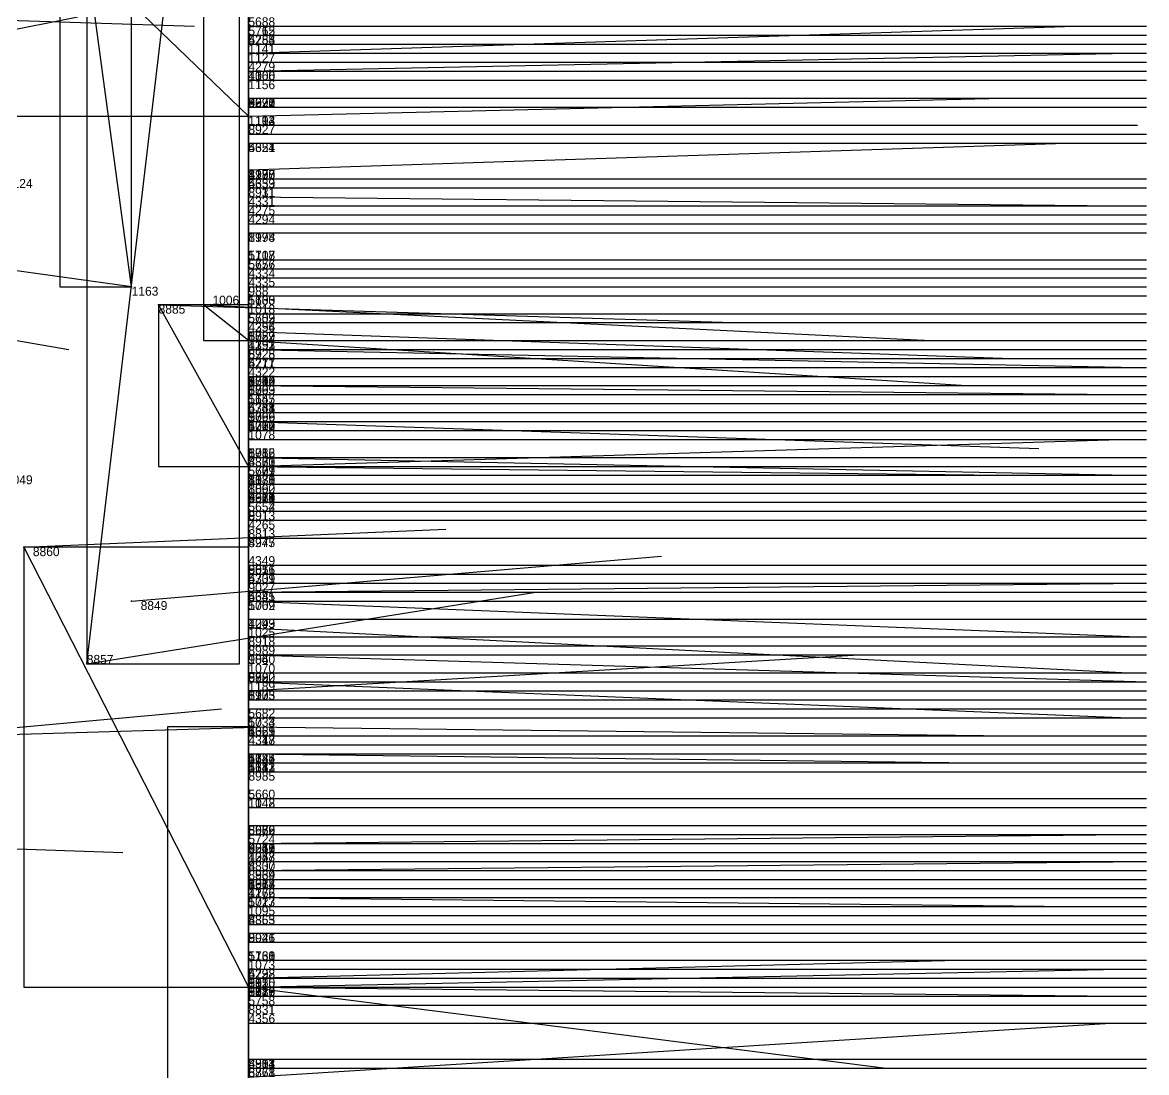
# Model space of a CAD drawing. Extents: x -0.07 to 1.1, y -0.07 to 1.1.
# Drawn here: x 0.9748 to 1.1, y 0.3585 to 0.4754 of the extents above; entities that cross this region are included whole.
import ezdxf

# ---------------------------------------------------------------- set-up
doc = ezdxf.new("R2010")
doc.units = 0
for name, color, linetype in [('Clients', 3, 'CONTINUOUS'), ('Facilities', 3, 'CONTINUOUS'), ('Facilities_lines', 3, 'CONTINUOUS'), ('Min_max_boxes', 1, 'CONTINUOUS'), ('Normals', 1, 'CONTINUOUS'), ('Source_points', 5, 'CONTINUOUS'), ('Text', 3, 'CONTINUOUS')]:
    doc.layers.add(name, color=color, linetype=linetype)

msp = doc.modelspace()

# ---------------------------------------------------------------- linework, layer by layer
at = {"layer": 'Clients', "color": 5}
for p in [(1, 0.475, 0.654), (1, 0.475, 0.586), (1, 0.475, 0.687), (1, 0.474, 0.66), (1, 0.473, 0.405), (1, 0.473, 0.602), (1, 0.472, 0.155), (1, 0.471, 0.443), (1, 0.47, 0.176), (1, 0.47, 0.487), (1, 0.469, 0.196), (1, 0.467, 0.276), (1, 0.467, 0.592), (1, 0.466, 0.49), (1, 0.466, 0.865), (1, 0.466, 0.829), (1, 0.465, 0.001), (1, 0.463, 0.901), (1, 0.462, 0.373), (1, 0.462, 0.609), (1, 0.458, 0.334), (1, 0.458, 0.332), (1, 0.458, 0.392), (1, 0.458, 0.792), (1, 0.457, 0.728), (1, 0.456, 0.947), (1, 0.455, 0.33), (1, 0.454, 0.391), (1, 0.453, 0.354), (1, 0.452, 0.229), (1, 0.452, 0.842), (1, 0.449, 0.175), (1, 0.449, 0.576), (1, 0.449, 0.718), (1, 0.448, 0.531), (1, 0.447, 0.457), (1, 0.446, 0.126), (1, 0.446, 0.483), (1, 0.445, 0.178), (1, 0.445, 0.667), (1, 0.445, 0.735), (0.99, 0.444, 1), (0.995, 0.444), (1, 0.443, 0.212), (1, 0.443, 0.601), (1, 0.442, 0.38), (1, 0.442, 0.411), (1, 0.442, 0.584), (1, 0.442, 0.703), (1, 0.44, 0.162), (1, 0.44, 0.26), (1, 0.44, 0.56), (1, 0.439, 0.271), (1, 0.438, 0.383), (1, 0.438, 0.711), (1, 0.437, 0.48), (1, 0.437, 0.544), (1, 0.436, 0.216), (1, 0.436, 0.84), (1, 0.435, 0.328), (1, 0.435, 0.539), (1, 0.435, 0.698), (1, 0.433, 0.249), (1, 0.433, 0.461), (1, 0.433, 0.539), (1, 0.432, 0.522), (1, 0.431, 0.201), (1, 0.431, 0.455), (1, 0.431, 0.565), (1, 0.431, 0.729), (1, 0.431, 0.647), (1, 0.43, 0.13), (1, 0.43, 0.516), (1, 0.429, 0.176), (1, 0.427, 0.343), (1, 0.427, 0.663), (1, 0.426, 0.698), (1, 0.426, 0.673), (1, 0.426, 0.704), (1, 0.425, 0.137), (1, 0.425, 0.318), (1, 0.425, 0.717), (1, 0.425, 0.76), (1, 0.424, 0.096), (1, 0.423, 0.482), (1, 0.423, 0.697), (1, 0.423, 0.677), (1, 0.423, 0.785), (1, 0.423, 0.793), (1, 0.422, 0.738), (1, 0.422, 0.776), (1, 0.421, 0.58), (1, 0.42, 0.218), (1, 0.42, 0.273), (1, 0.42, 0.895), (1, 0.418, 0.473), (1, 0.418, 0.818), (1, 0.415, 0.272), (1, 0.415, 0.699), (1, 0.414, 0.868), (1, 0.414, 0.816), (1, 0.413, 0.283), (1, 0.413, 0.604), (1, 0.411, 0.713), (1, 0.411, 0.609), (1, 0.409, 0.116), (1, 0.409, 0.256), (1, 0.406, 0.833), (1, 0.405, 0.198), (1, 0.403, 0.212), (1, 0.403, 0.528), (1, 0.403, 0.761), (1, 0.402, 0.159), (1, 0.401, 0.136), (1, 0.4, 0.617), (1, 0.399, 0.67), (1, 0.398, 0.112), (1, 0.398, 0.69), (1, 0.397, 0.015), (1, 0.396, 0.37), (1, 0.396, 0.402), (1, 0.396, 0.66), (1, 0.395, 0.332), (1, 0.394, 0.005), (1, 0.394, 0.606), (1, 0.393, 0.437), (1, 0.393, 0.471), (1, 0.393, 0.636), (1, 0.393, 0.534), (1, 0.389, 0.223), (1, 0.389, 0.527), (1, 0.388, 0.135), (1, 0.386, 0.52), (1, 0.386, 0.827), (1, 0.386, 0.888), (1, 0.385, 0.668), (1, 0.384, 0.415), (1, 0.383, 0.197), (1, 0.383, 0.305), (1, 0.383, 0.79), (1, 0.383, 0.82), (1, 0.382, 0.364), (1, 0.382, 0.395), (1, 0.381, 0.879), (1, 0.381, 0.825), (1, 0.38, 0.727), (1, 0.379, 0.185), (1, 0.379, 0.253), (1, 0.379, 0.407), (1, 0.379, 0.468), (1, 0.379, 0.765), (1, 0.378, 0.134), (1, 0.377, 0.637), (1, 0.376, 0.38), (1, 0.375, 0.898), (1, 0.374, 0.809), (1, 0.373, 0.86), (1, 0.371, 0.224), (1, 0.371, 0.142), (1, 0.371, 0.516), (1, 0.371, 0.751), (1, 0.37, 0.6), (1, 0.37, 0.535), (1, 0.369, 0.146), (1, 0.369, 0.475), (1, 0.368, 0.152), (1, 0.368, 0.581), (1, 0.368, 0.996), (1, 0.368, 0.885), (1, 0.367, 0.185), (1, 0.367, 0.557), (1, 0.366, 0.802), (1, 0.364, 0.297), (1, 0.36, 0.317), (1, 0.36, 0.286), (1, 0.36, 0.837), (1, 0.359, 0.822)]:
    msp.add_point(p, dxfattribs=at)
at = {"layer": 'Facilities', "color": 3}
for p in [(1, 0.472, 0.041), (1, 0.47, 0.067), (1, 0.464, 0.016), (1, 0.464, 0.069), (1, 0.459, 0.035), (1, 0.456, 0.946), (0.987, 0.446), (1, 0.441, 0.98), (1, 0.44, 0.005), (1, 0.439, 0.926), (1, 0.435, 0.045), (1, 0.434, 0.081), (1, 0.434, 0.966), (1, 0.433, 0.582), (1, 0.431, 0.026), (1, 0.427, 0.061), (1, 0.427, 0.955), (1, 0.426, 0.944), (1, 0.426, 0.987), (1, 0.424, 0.087), (0.975, 0.417, 1), (1, 0.418, 0.908), (1, 0.412, 0.4), (1, 0.412, 0.913), (0.987, 0.411, 1), (1, 0.411, 0.075), (1, 0.408, 0.064), (1, 0.407, 0.861), (1, 0.405, 0.071), (0.982, 0.404, 1), (1, 0.402, 0.06), (1, 0.401, 0.999), (1, 0.392, 0.107), (1, 0.392, 0.947), (1, 0.384, 0.949), (1, 0.381, 0.927), (1, 0.378, 0.036), (1, 0.376, 0.093), (1, 0.369, 0.01), (1, 0.368, 0.059), (1, 0.368, 0.949)]:
    msp.add_point(p, dxfattribs=at)
at = {"layer": 'Facilities_lines', "color": 3}
for p, q in [((0.982, 0.404, 1), (0.999, 0.548, 1)), ((1, 0.412, 0.4), (1, 0.541, 0.426)), ((1, 0.433, 0.582), (1, 0.531, 0.572)), ((1, 0.456, 0.946), (1, 0.531, 0.946)), ((1, 0.529, 0.842), (1, 0.466, 0.829)), ((1, 0.412, 0.4), (1, 0.526, 0.413)), ((1, 0.412, 0.4), (1, 0.521, 0.369)), ((1, 0.412, 0.4), (1, 0.52, 0.361)), ((1, 0.412, 0.4), (1, 0.518, 0.391)), ((1, 0.433, 0.582), (1, 0.515, 0.543)), ((1, 0.44, 0.005), (1, 0.509, 0.002)), ((1, 0.412, 0.4), (1, 0.509, 0.404)), ((0.987, 0.446), (0.979, 0.505)), ((1, 0.433, 0.582), (1, 0.505, 0.522)), ((1, 0.412, 0.4), (1, 0.503, 0.319)), ((1, 0.433, 0.582), (1, 0.503, 0.463)), ((1, 0.412, 0.4), (1, 0.499, 0.426)), ((1, 0.433, 0.582), (1, 0.499, 0.605)), ((1, 0.433, 0.582), (1, 0.498, 0.579)), ((1, 0.412, 0.4), (1, 0.497, 0.335)), ((1, 0.412, 0.4), (1, 0.497, 0.369)), ((1, 0.418, 0.908), (1, 0.497, 0.905)), ((0.971, 0.493), (1, 0.465, 0.001)), ((1, 0.412, 0.4), (1, 0.492, 0.443)), ((1, 0.492, 0.988), (1, 0.346, 0.993)), ((1, 0.491, 0.141), (1, 0.443, 0.212)), ((1, 0.491, 0.141), (1, 0.44, 0.162)), ((1, 0.491, 0.141), (1, 0.445, 0.178)), ((1, 0.491, 0.141), (1, 0.449, 0.175)), ((1, 0.491, 0.141), (1, 0.472, 0.155)), ((1, 0.491, 0.141), (1, 0.433, 0.249)), ((1, 0.491, 0.141), (1, 0.469, 0.196)), ((1, 0.491, 0.141), (1, 0.47, 0.176)), ((1, 0.491, 0.141), (1, 0.452, 0.229)), ((1, 0.491, 0.141), (1, 0.467, 0.276)), ((1, 0.412, 0.4), (1, 0.491, 0.383)), ((1, 0.433, 0.582), (1, 0.491, 0.537)), ((1, 0.433, 0.582), (1, 0.491, 0.571)), ((1, 0.412, 0.4), (1, 0.489, 0.424)), ((1, 0.433, 0.582), (1, 0.488, 0.642)), ((1, 0.433, 0.582), (1, 0.486, 0.556)), ((1, 0.412, 0.4), (1, 0.484, 0.347)), ((1, 0.412, 0.4), (1, 0.484, 0.402)), ((1, 0.412, 0.4), (1, 0.484, 0.307)), ((1, 0.412, 0.4), (1, 0.481, 0.393)), ((1, 0.433, 0.582), (1, 0.481, 0.541)), ((1, 0.433, 0.582), (1, 0.479, 0.634)), ((1, 0.412, 0.4), (1, 0.478, 0.393)), ((1, 0.433, 0.582), (1, 0.475, 0.654)), ((1, 0.433, 0.582), (1, 0.475, 0.586)), ((1, 0.433, 0.582), (1, 0.475, 0.687)), ((1, 0.433, 0.582), (1, 0.474, 0.66)), ((1, 0.412, 0.4), (1, 0.473, 0.405)), ((1, 0.433, 0.582), (1, 0.473, 0.602)), ((1, 0.412, 0.4), (1, 0.471, 0.443)), ((1, 0.433, 0.582), (1, 0.47, 0.487)), ((1, 0.433, 0.582), (1, 0.467, 0.592)), ((1, 0.433, 0.582), (1, 0.466, 0.49)), ((1, 0.407, 0.861), (1, 0.466, 0.865)), ((1, 0.407, 0.861), (1, 0.463, 0.901)), ((1, 0.412, 0.4), (1, 0.462, 0.373)), ((1, 0.433, 0.582), (1, 0.462, 0.609)), ((1, 0.412, 0.4), (1, 0.458, 0.334)), ((1, 0.412, 0.4), (1, 0.458, 0.332)), ((1, 0.412, 0.4), (1, 0.458, 0.392)), ((1, 0.407, 0.861), (1, 0.458, 0.792)), ((1, 0.407, 0.861), (1, 0.457, 0.728)), ((1, 0.456, 0.946), (1, 0.456, 0.947)), ((1, 0.412, 0.4), (1, 0.455, 0.33)), ((1, 0.412, 0.4), (1, 0.454, 0.391)), ((1, 0.412, 0.4), (1, 0.453, 0.354)), ((1, 0.407, 0.861), (1, 0.452, 0.842)), ((1, 0.433, 0.582), (1, 0.449, 0.576)), ((1, 0.433, 0.582), (1, 0.449, 0.718)), ((1, 0.433, 0.582), (1, 0.448, 0.531)), ((1, 0.412, 0.4), (1, 0.447, 0.457)), ((1, 0.392, 0.107), (1, 0.446, 0.126)), ((1, 0.433, 0.582), (1, 0.446, 0.483)), ((1, 0.433, 0.582), (1, 0.445, 0.667)), ((1, 0.407, 0.861), (1, 0.445, 0.735)), ((1, 0.426, 0.987), (0.99, 0.444, 1)), ((1, 0.44, 0.005), (0.995, 0.444)), ((1, 0.433, 0.582), (1, 0.443, 0.601)), ((1, 0.412, 0.4), (1, 0.442, 0.38)), ((1, 0.412, 0.4), (1, 0.442, 0.411)), ((1, 0.433, 0.582), (1, 0.442, 0.584)), ((1, 0.433, 0.582), (1, 0.442, 0.703)), ((1, 0.412, 0.4), (1, 0.44, 0.26)), ((1, 0.433, 0.582), (1, 0.44, 0.56)), ((1, 0.412, 0.4), (1, 0.439, 0.271)), ((1, 0.412, 0.4), (1, 0.438, 0.383)), ((1, 0.433, 0.582), (1, 0.438, 0.711)), ((1, 0.433, 0.582), (1, 0.437, 0.48)), ((1, 0.433, 0.582), (1, 0.437, 0.544)), ((1, 0.392, 0.107), (1, 0.436, 0.216)), ((1, 0.407, 0.861), (1, 0.436, 0.84)), ((1, 0.412, 0.4), (1, 0.435, 0.328)), ((1, 0.433, 0.582), (1, 0.435, 0.539)), ((1, 0.433, 0.582), (1, 0.435, 0.698)), ((1, 0.433, 0.582), (1, 0.269, 0.526)), ((1, 0.433, 0.582), (1, 0.259, 0.552)), ((1, 0.433, 0.582), (1, 0.349, 0.478)), ((1, 0.433, 0.582), (1, 0.369, 0.475)), ((1, 0.433, 0.582), (1, 0.379, 0.468)), ((1, 0.433, 0.582), (1, 0.393, 0.471)), ((1, 0.433, 0.582), (1, 0.322, 0.462)), ((1, 0.433, 0.582), (1, 0.288, 0.499)), ((1, 0.433, 0.582), (1, 0.293, 0.496)), ((1, 0.433, 0.582), (1, 0.319, 0.491)), ((1, 0.433, 0.582), (1, 0.423, 0.482)), ((1, 0.433, 0.582), (1, 0.433, 0.461)), ((1, 0.433, 0.582), (1, 0.318, 0.505)), ((1, 0.433, 0.582), (1, 0.345, 0.489)), ((1, 0.433, 0.582), (1, 0.421, 0.58)), ((1, 0.433, 0.582), (1, 0.389, 0.527)), ((1, 0.433, 0.582), (1, 0.311, 0.598)), ((1, 0.433, 0.582), (1, 0.396, 0.66)), ((1, 0.433, 0.582), (1, 0.431, 0.565)), ((1, 0.433, 0.582), (1, 0.415, 0.699)), ((1, 0.433, 0.582), (1, 0.368, 0.581)), ((1, 0.433, 0.582), (1, 0.32, 0.543)), ((1, 0.433, 0.582), (1, 0.433, 0.539)), ((1, 0.433, 0.582), (1, 0.423, 0.697)), ((1, 0.433, 0.582), (1, 0.426, 0.698)), ((1, 0.433, 0.582), (1, 0.393, 0.636)), ((1, 0.433, 0.582), (1, 0.399, 0.67)), ((1, 0.433, 0.582), (1, 0.423, 0.677)), ((1, 0.433, 0.582), (1, 0.411, 0.713)), ((1, 0.433, 0.582), (1, 0.386, 0.52)), ((1, 0.433, 0.582), (1, 0.31, 0.58)), ((1, 0.433, 0.582), (1, 0.296, 0.549)), ((1, 0.433, 0.582), (1, 0.306, 0.511)), ((1, 0.433, 0.582), (1, 0.279, 0.548)), ((1, 0.433, 0.582), (1, 0.273, 0.552)), ((1, 0.433, 0.582), (1, 0.431, 0.729)), ((1, 0.433, 0.582), (1, 0.413, 0.604)), ((1, 0.433, 0.582), (1, 0.411, 0.609)), ((1, 0.433, 0.582), (1, 0.4, 0.617)), ((1, 0.433, 0.582), (1, 0.426, 0.673)), ((1, 0.433, 0.582), (1, 0.264, 0.561)), ((1, 0.433, 0.582), (1, 0.377, 0.637)), ((1, 0.433, 0.582), (1, 0.43, 0.516)), ((1, 0.433, 0.582), (1, 0.403, 0.528)), ((1, 0.433, 0.582), (1, 0.426, 0.704)), ((1, 0.433, 0.582), (1, 0.431, 0.647)), ((1, 0.433, 0.582), (1, 0.37, 0.6)), ((1, 0.433, 0.582), (1, 0.385, 0.668)), ((1, 0.433, 0.582), (1, 0.316, 0.664)), ((1, 0.433, 0.582), (1, 0.276, 0.522)), ((1, 0.433, 0.582), (1, 0.299, 0.561)), ((1, 0.433, 0.582), (1, 0.37, 0.535)), ((1, 0.433, 0.582), (1, 0.398, 0.69)), ((1, 0.433, 0.582), (1, 0.307, 0.591)), ((1, 0.433, 0.582), (1, 0.334, 0.574)), ((1, 0.433, 0.582), (1, 0.432, 0.522)), ((1, 0.433, 0.582), (1, 0.327, 0.677)), ((1, 0.433, 0.582), (1, 0.394, 0.606)), ((1, 0.433, 0.582), (1, 0.327, 0.518)), ((1, 0.433, 0.582), (1, 0.337, 0.566)), ((1, 0.433, 0.582), (1, 0.427, 0.663)), ((1, 0.433, 0.582), (1, 0.367, 0.557)), ((1, 0.433, 0.582), (1, 0.371, 0.516)), ((1, 0.433, 0.582), (1, 0.358, 0.668)), ((1, 0.433, 0.582), (1, 0.393, 0.534)), ((1, 0.433, 0.582), (1, 0.425, 0.717)), ((1, 0.433, 0.582), (1, 0.346, 0.572)), ((1, 0.392, 0.107), (1, 0.431, 0.201)), ((1, 0.412, 0.4), (1, 0.431, 0.455)), ((1, 0.392, 0.107), (1, 0.43, 0.13)), ((1, 0.392, 0.107), (1, 0.429, 0.176)), ((1, 0.412, 0.4), (1, 0.427, 0.343)), ((1, 0.392, 0.107), (1, 0.425, 0.137)), ((1, 0.412, 0.4), (1, 0.425, 0.318)), ((1, 0.407, 0.861), (1, 0.425, 0.76)), ((1, 0.392, 0.107), (1, 0.424, 0.096)), ((1, 0.407, 0.861), (1, 0.423, 0.785)), ((1, 0.407, 0.861), (1, 0.423, 0.793)), ((1, 0.407, 0.861), (1, 0.422, 0.738)), ((1, 0.407, 0.861), (1, 0.422, 0.776)), ((1, 0.392, 0.107), (1, 0.42, 0.218)), ((1, 0.412, 0.4), (1, 0.42, 0.273)), ((1, 0.407, 0.861), (1, 0.42, 0.895)), ((0.975, 0.417, 1), (1, 0.368, 0.996)), ((1, 0.412, 0.4), (1, 0.418, 0.473)), ((1, 0.407, 0.861), (1, 0.418, 0.818)), ((1, 0.412, 0.4), (1, 0.415, 0.272)), ((1, 0.407, 0.861), (1, 0.414, 0.868)), ((1, 0.407, 0.861), (1, 0.414, 0.816)), ((1, 0.412, 0.4), (1, 0.413, 0.283)), ((1, 0.412, 0.4), (1, 0.409, 0.256)), ((1, 0.412, 0.4), (1, 0.379, 0.253)), ((1, 0.412, 0.4), (1, 0.357, 0.313)), ((1, 0.412, 0.4), (1, 0.346, 0.299)), ((1, 0.412, 0.4), (1, 0.36, 0.317)), ((1, 0.412, 0.4), (1, 0.379, 0.407)), ((1, 0.412, 0.4), (1, 0.29, 0.382)), ((1, 0.412, 0.4), (1, 0.384, 0.415)), ((1, 0.412, 0.4), (1, 0.382, 0.364)), ((1, 0.412, 0.4), (1, 0.325, 0.445)), ((1, 0.412, 0.4), (1, 0.333, 0.347)), ((1, 0.412, 0.4), (1, 0.339, 0.417)), ((1, 0.412, 0.4), (1, 0.335, 0.398)), ((1, 0.412, 0.4), (1, 0.294, 0.352)), ((1, 0.412, 0.4), (1, 0.324, 0.404)), ((1, 0.412, 0.4), (1, 0.325, 0.312)), ((1, 0.412, 0.4), (1, 0.36, 0.286)), ((1, 0.412, 0.4), (1, 0.393, 0.437)), ((1, 0.412, 0.4), (1, 0.313, 0.302)), ((1, 0.412, 0.4), (1, 0.395, 0.332)), ((1, 0.412, 0.4), (1, 0.31, 0.356)), ((1, 0.412, 0.4), (1, 0.318, 0.381)), ((1, 0.412, 0.4), (1, 0.322, 0.362)), ((1, 0.412, 0.4), (1, 0.33, 0.286)), ((1, 0.412, 0.4), (1, 0.382, 0.395)), ((1, 0.412, 0.4), (1, 0.264, 0.377)), ((1, 0.412, 0.4), (1, 0.318, 0.4)), ((1, 0.412, 0.4), (1, 0.396, 0.37)), ((1, 0.412, 0.4), (1, 0.325, 0.375)), ((1, 0.412, 0.4), (1, 0.33, 0.344)), ((1, 0.412, 0.4), (1, 0.376, 0.38)), ((1, 0.412, 0.4), (1, 0.364, 0.297)), ((1, 0.412, 0.4), (1, 0.383, 0.305)), ((1, 0.412, 0.4), (1, 0.317, 0.394)), ((1, 0.412, 0.4), (1, 0.396, 0.402)), ((1, 0.392, 0.107), (1, 0.409, 0.116)), ((1, 0.407, 0.861), (1, 0.38, 0.727)), ((1, 0.407, 0.861), (1, 0.356, 0.745)), ((1, 0.407, 0.861), (1, 0.358, 0.71)), ((1, 0.407, 0.861), (1, 0.371, 0.751)), ((1, 0.407, 0.861), (1, 0.366, 0.802)), ((1, 0.407, 0.861), (1, 0.36, 0.837)), ((1, 0.407, 0.861), (1, 0.383, 0.79)), ((1, 0.407, 0.861), (1, 0.375, 0.898)), ((1, 0.407, 0.861), (1, 0.368, 0.885)), ((1, 0.407, 0.861), (1, 0.381, 0.879)), ((1, 0.407, 0.861), (1, 0.381, 0.825)), ((1, 0.407, 0.861), (1, 0.373, 0.86)), ((1, 0.407, 0.861), (1, 0.386, 0.827)), ((1, 0.407, 0.861), (1, 0.386, 0.888)), ((1, 0.407, 0.861), (1, 0.379, 0.765)), ((1, 0.407, 0.861), (1, 0.403, 0.761)), ((1, 0.407, 0.861), (1, 0.359, 0.822)), ((1, 0.407, 0.861), (1, 0.406, 0.833)), ((1, 0.407, 0.861), (1, 0.383, 0.82)), ((1, 0.407, 0.861), (1, 0.374, 0.809)), ((1, 0.392, 0.107), (1, 0.405, 0.198)), ((1, 0.392, 0.107), (1, 0.403, 0.212)), ((1, 0.392, 0.107), (1, 0.402, 0.159)), ((1, 0.392, 0.107), (1, 0.401, 0.136)), ((1, 0.392, 0.107), (1, 0.398, 0.112)), ((1, 0.316, 0.007), (1, 0.397, 0.015)), ((1, 0.314, 0.051), (1, 0.394, 0.005)), ((1, 0.392, 0.107), (1, 0.369, 0.146)), ((1, 0.392, 0.107), (1, 0.368, 0.152)), ((1, 0.392, 0.107), (1, 0.388, 0.135)), ((1, 0.392, 0.107), (1, 0.383, 0.197)), ((1, 0.392, 0.107), (1, 0.371, 0.224)), ((1, 0.392, 0.107), (1, 0.379, 0.185)), ((1, 0.392, 0.107), (1, 0.371, 0.142)), ((1, 0.392, 0.107), (1, 0.367, 0.185)), ((1, 0.392, 0.107), (1, 0.389, 0.223)), ((1, 0.392, 0.107), (1, 0.378, 0.134))]:
    msp.add_line(p, q, dxfattribs=at)
at = {"layer": 'Min_max_boxes', "color": 1}
for p, q in [((1, 0.466, 0.676), (1, 0.585, 0.676)), ((1, 0.585, 0.676), (1, 0.466, 0.676)), ((1, 0.466, 0.898), (1, 0.585, 0.898)), ((1, 0.585, 0.898), (1, 0.466, 0.898)), ((0.982, 0.548, 1), (0.982, 0.404, 1)), ((0.982, 0.548, 1), (0.982, 0.404, 1)), ((0.999, 0.404, 1), (0.999, 0.548, 1)), ((0.999, 0.404, 1), (0.999, 0.548, 1)), ((1, 0.264, 0.253), (1, 0.541, 0.253)), ((1, 0.541, 0.253), (1, 0.264, 0.253)), ((1, 0.264, 0.473), (1, 0.541, 0.473)), ((1, 0.541, 0.473), (1, 0.264, 0.473)), ((1, 0.433, 0.106), (1, 0.533, 0.106)), ((1, 0.533, 0.106), (1, 0.433, 0.106)), ((1, 0.433, 0.29), (1, 0.533, 0.29)), ((1, 0.533, 0.29), (1, 0.433, 0.29)), ((1, 0.259, 0.461), (1, 0.531, 0.461)), ((1, 0.531, 0.461), (1, 0.259, 0.461)), ((1, 0.259, 0.729), (1, 0.531, 0.729)), ((1, 0.531, 0.729), (1, 0.259, 0.729)), ((1, 0.456, 0.946), (1, 0.531, 0.946)), ((1, 0.531, 0.946), (1, 0.456, 0.946)), ((1, 0.456, 0.947), (1, 0.531, 0.947)), ((1, 0.531, 0.947), (1, 0.456, 0.947)), ((0.995, 0.509), (0.995, 0.44)), ((0.995, 0.509, 0.005), (0.995, 0.44, 0.005)), ((1, 0.44), (1, 0.509)), ((1, 0.44, 0.005), (1, 0.509, 0.005)), ((0.979, 0.505), (0.979, 0.446)), ((0.979, 0.505), (0.979, 0.446)), ((0.987, 0.446), (0.987, 0.505)), ((0.987, 0.446), (0.987, 0.505)), ((1, 0.418, 0.905), (1, 0.497, 0.905)), ((1, 0.497, 0.905), (1, 0.418, 0.905)), ((1, 0.418, 0.908), (1, 0.497, 0.908)), ((1, 0.497, 0.908), (1, 0.418, 0.908)), ((1, 0.465), (1, 0.493)), ((1, 0.465, 0.001), (1, 0.493, 0.001)), ((1, 0.346, 0.988), (1, 0.492, 0.988)), ((1, 0.492, 0.988), (1, 0.346, 0.988)), ((1, 0.346, 0.993), (1, 0.492, 0.993)), ((1, 0.492, 0.993), (1, 0.346, 0.993)), ((1, 0.356, 0.71), (1, 0.466, 0.71)), ((1, 0.466, 0.71), (1, 0.466, 0.71)), ((1, 0.466, 0.71), (1, 0.356, 0.71)), ((1, 0.356, 0.901), (1, 0.466, 0.901)), ((1, 0.466, 0.901), (1, 0.466, 0.901)), ((1, 0.466, 0.901), (1, 0.356, 0.901)), ((1, 0.466, 0.71), (1, 0.466, 0.901)), ((1, 0.466, 0.71), (1, 0.466, 0.901)), ((1, 0.466, 0.676), (1, 0.466, 0.676)), ((1, 0.466, 0.898), (1, 0.466, 0.898)), ((1, 0.466, 0.676), (1, 0.466, 0.898)), ((1, 0.466, 0.676), (1, 0.466, 0.898)), ((0.971, 0.465), (1, 0.465)), ((0.971, 0.465, 0.001), (1, 0.465, 0.001)), ((1, 0.465), (1, 0.465, 0.001)), ((1, 0.456, 0.946), (1, 0.456, 0.946)), ((1, 0.456, 0.947), (1, 0.456, 0.947)), ((1, 0.456, 0.946), (1, 0.456, 0.947)), ((1, 0.456, 0.946), (1, 0.456, 0.947)), ((0.979, 0.446), (0.987, 0.446)), ((0.979, 0.446), (0.987, 0.446)), ((0.979, 0.446), (0.979, 0.446)), ((0.987, 0.446), (0.987, 0.446)), ((1, 0.367, 0.096), (1, 0.446, 0.096)), ((1, 0.446, 0.096), (1, 0.446, 0.096)), ((1, 0.446, 0.096), (1, 0.367, 0.096)), ((1, 0.367, 0.224), (1, 0.446, 0.224)), ((1, 0.446, 0.224), (1, 0.446, 0.224)), ((1, 0.446, 0.224), (1, 0.367, 0.224)), ((1, 0.446, 0.096), (1, 0.446, 0.224)), ((1, 0.446, 0.096), (1, 0.446, 0.224)), ((1, 0.444, 0.987), (0.99, 0.444, 0.987)), ((0.99, 0.444, 0.987), (0.99, 0.426, 0.987)), ((1, 0.444, 1), (0.99, 0.444, 1)), ((0.99, 0.444, 1), (0.99, 0.426, 1)), ((0.99, 0.444, 0.987), (0.99, 0.444, 1)), ((1, 0.426, 0.987), (1, 0.444, 0.987)), ((1, 0.426, 1), (1, 0.444, 1)), ((1, 0.444, 0.987), (1, 0.444, 1)), ((0.995, 0.44), (1, 0.44)), ((0.995, 0.44, 0.005), (1, 0.44, 0.005)), ((0.995, 0.44), (0.995, 0.44, 0.005)), ((1, 0.44), (1, 0.44, 0.005)), ((1, 0.433, 0.106), (1, 0.433, 0.106)), ((1, 0.433, 0.29), (1, 0.433, 0.29)), ((1, 0.433, 0.106), (1, 0.433, 0.29)), ((1, 0.433, 0.106), (1, 0.433, 0.29)), ((0.99, 0.426, 0.987), (1, 0.426, 0.987)), ((0.99, 0.426, 1), (1, 0.426, 1)), ((0.99, 0.426, 0.987), (0.99, 0.426, 1)), ((1, 0.426, 0.987), (1, 0.426, 1)), ((1, 0.417, 0.996), (0.975, 0.417, 0.996)), ((0.975, 0.417, 0.996), (0.975, 0.368, 0.996)), ((1, 0.417, 1), (0.975, 0.417, 1)), ((0.975, 0.417, 1), (0.975, 0.368, 1)), ((0.975, 0.417, 0.996), (0.975, 0.417, 1)), ((1, 0.418, 0.905), (1, 0.418, 0.905)), ((1, 0.418, 0.908), (1, 0.418, 0.908)), ((1, 0.418, 0.905), (1, 0.418, 0.908)), ((1, 0.418, 0.905), (1, 0.418, 0.908)), ((1, 0.368, 0.996), (1, 0.417, 0.996)), ((1, 0.368, 1), (1, 0.417, 1)), ((1, 0.417, 0.996), (1, 0.417, 1)), ((0.982, 0.404, 1), (0.999, 0.404, 1)), ((0.982, 0.404, 1), (0.999, 0.404, 1)), ((0.982, 0.404, 1), (0.982, 0.404, 1)), ((0.999, 0.404, 1), (0.999, 0.404, 1)), ((1, 0.397), (0.991, 0.397)), ((0.991, 0.397), (0.991, 0.31)), ((1, 0.397, 0.015), (0.991, 0.397, 0.015)), ((0.991, 0.397, 0.015), (0.991, 0.31, 0.015)), ((0.991, 0.397), (0.991, 0.397, 0.015)), ((1, 0.31), (1, 0.397)), ((1, 0.31, 0.015), (1, 0.397, 0.015)), ((1, 0.397), (1, 0.397, 0.015)), ((1, 0.314, 0.005), (1, 0.394, 0.005)), ((1, 0.394, 0.005), (1, 0.394, 0.005)), ((1, 0.394, 0.005), (1, 0.314, 0.005)), ((1, 0.314, 0.051), (1, 0.394, 0.051)), ((1, 0.394, 0.051), (1, 0.394, 0.051)), ((1, 0.394, 0.051), (1, 0.314, 0.051)), ((1, 0.394, 0.005), (1, 0.394, 0.051)), ((1, 0.394, 0.005), (1, 0.394, 0.051)), ((0.975, 0.368, 0.996), (1, 0.368, 0.996)), ((0.975, 0.368, 1), (1, 0.368, 1)), ((0.975, 0.368, 0.996), (0.975, 0.368, 1)), ((1, 0.368, 0.996), (1, 0.368, 1)), ((1, 0.367, 0.096), (1, 0.367, 0.096)), ((1, 0.367, 0.224), (1, 0.367, 0.224)), ((1, 0.367, 0.096), (1, 0.367, 0.224)), ((1, 0.367, 0.096), (1, 0.367, 0.224))]:
    msp.add_line(p, q, dxfattribs=at)
at = {"layer": 'Normals', "color": 1}
for p, q in [((0.981, 0.476), (0.925, 0.465, 0.082)), ((0.964, 0.476, 1), (0.994, 0.475, 1.095)), ((1, 0.472, 0.041), (1.092, 0.475, 0.003)), ((1, 0.475, 0.654), (1.1, 0.475, 0.654)), ((1, 0.475, 0.586), (1.1, 0.475, 0.586)), ((1, 0.475, 0.687), (1.1, 0.475, 0.687)), ((1, 0.474, 0.66), (1.1, 0.474, 0.66)), ((1, 0.473, 0.405), (1.1, 0.473, 0.405)), ((1, 0.473, 0.602), (1.1, 0.473, 0.602)), ((1, 0.47, 0.067), (1.098, 0.472, 0.049)), ((1, 0.472, 0.155), (1.1, 0.472, 0.155)), ((1, 0.471, 0.443), (1.1, 0.471, 0.443)), ((1, 0.47, 0.176), (1.1, 0.47, 0.176)), ((1, 0.47, 0.487), (1.1, 0.47, 0.487)), ((1, 0.469, 0.196), (1.1, 0.469, 0.196)), ((1, 0.465, 0.001), (1.084, 0.467, -0.053)), ((1, 0.467, 0.276), (1.1, 0.467, 0.276)), ((1, 0.467, 0.592), (1.1, 0.467, 0.592)), ((1, 0.466, 0.49), (1.1, 0.466, 0.49)), ((1, 0.466, 0.829), (1.1, 0.466, 0.829)), ((1, 0.466, 0.865), (1.1, 0.466, 0.865)), ((1, 0.464, 0.016), (1.089, 0.464, -0.03)), ((1, 0.464, 0.069), (1.099, 0.464, 0.053)), ((1, 0.463, 0.901), (1.1, 0.463, 0.901)), ((1, 0.459, 0.035), (1.091, 0.462, -0.007)), ((1, 0.462, 0.373), (1.1, 0.462, 0.373)), ((1, 0.462, 0.609), (1.1, 0.462, 0.609)), ((1, 0.458, 0.334), (1.1, 0.458, 0.334)), ((1, 0.458, 0.332), (1.1, 0.458, 0.332)), ((1, 0.458, 0.392), (1.1, 0.458, 0.392)), ((1, 0.458, 0.792), (1.1, 0.458, 0.792)), ((1, 0.457, 0.728), (1.1, 0.457, 0.728)), ((1, 0.456, 0.947), (1.097, 0.455, 0.973)), ((1, 0.456, 0.946), (1.097, 0.455, 0.972)), ((0.987, 0.446), (0.922, 0.455, 0.076)), ((1, 0.455, 0.33), (1.1, 0.455, 0.33)), ((1, 0.454, 0.391), (1.1, 0.454, 0.391)), ((1, 0.453, 0.354), (1.1, 0.453, 0.354)), ((1, 0.452, 0.229), (1.1, 0.452, 0.229)), ((1, 0.452, 0.842), (1.1, 0.452, 0.842)), ((1, 0.449, 0.175), (1.1, 0.449, 0.175)), ((1, 0.449, 0.576), (1.1, 0.449, 0.576)), ((1, 0.449, 0.718), (1.1, 0.449, 0.718)), ((1, 0.448, 0.531), (1.1, 0.448, 0.531)), ((1, 0.447, 0.457), (1.1, 0.447, 0.457)), ((1, 0.446, 0.126), (1.1, 0.446, 0.126)), ((1, 0.446, 0.483), (1.1, 0.446, 0.483)), ((1, 0.445, 0.178), (1.1, 0.445, 0.178)), ((1, 0.445, 0.735), (1.1, 0.445, 0.735)), ((1, 0.445, 0.667), (1.1, 0.445, 0.667)), ((0.99, 0.444, 1), (1.054, 0.442, 1.077)), ((0.995, 0.444), (1.076, 0.44, -0.059)), ((0.957, 0.443, 1), (0.98, 0.439, 1.097)), ((1, 0.443, 0.212), (1.1, 0.443, 0.212)), ((1, 0.443, 0.601), (1.1, 0.443, 0.601)), ((1, 0.442, 0.38), (1.1, 0.442, 0.38)), ((1, 0.442, 0.411), (1.1, 0.442, 0.411)), ((1, 0.442, 0.584), (1.1, 0.442, 0.584)), ((1, 0.442, 0.703), (1.1, 0.442, 0.703)), ((1, 0.441, 0.98), (1.085, 0.438, 1.033)), ((1, 0.44, 0.162), (1.1, 0.44, 0.162)), ((1, 0.44, 0.005), (1.08, 0.435, -0.054)), ((1, 0.44, 0.26), (1.1, 0.44, 0.26)), ((1, 0.44, 0.56), (1.1, 0.44, 0.56)), ((1, 0.439, 0.271), (1.1, 0.439, 0.271)), ((1, 0.439, 0.926), (1.099, 0.437, 0.938)), ((1, 0.438, 0.383), (1.1, 0.438, 0.383)), ((1, 0.438, 0.711), (1.1, 0.438, 0.711)), ((1, 0.437, 0.48), (1.1, 0.437, 0.48)), ((1, 0.437, 0.544), (1.1, 0.437, 0.544)), ((1, 0.436, 0.216), (1.1, 0.436, 0.216)), ((1, 0.436, 0.84), (1.1, 0.436, 0.84)), ((1, 0.435, 0.045), (1.097, 0.434, 0.022)), ((1, 0.435, 0.328), (1.1, 0.435, 0.328)), ((1, 0.435, 0.539), (1.1, 0.435, 0.539)), ((1, 0.435, 0.698), (1.1, 0.435, 0.698)), ((1, 0.434, 0.081), (1.1, 0.434, 0.075)), ((1, 0.434, 0.966), (1.091, 0.434, 1.007)), ((1, 0.433, 0.249), (1.1, 0.433, 0.249)), ((1, 0.433, 0.461), (1.1, 0.433, 0.461)), ((1, 0.433, 0.539), (1.1, 0.433, 0.539)), ((1, 0.433, 0.582), (1.1, 0.433, 0.582)), ((1, 0.432, 0.522), (1.1, 0.432, 0.522)), ((1, 0.431, 0.201), (1.1, 0.431, 0.201)), ((1, 0.431, 0.026), (1.088, 0.428, -0.021)), ((1, 0.431, 0.455), (1.1, 0.431, 0.455)), ((1, 0.431, 0.565), (1.1, 0.431, 0.565)), ((1, 0.431, 0.729), (1.1, 0.431, 0.729)), ((1, 0.431, 0.647), (1.1, 0.431, 0.647)), ((1, 0.43, 0.13), (1.1, 0.43, 0.13)), ((1, 0.43, 0.516), (1.1, 0.43, 0.516)), ((1, 0.429, 0.176), (1.1, 0.429, 0.176)), ((1, 0.426, 0.944), (1.097, 0.429, 0.967)), ((1, 0.427, 0.061), (1.098, 0.425, 0.043)), ((1, 0.427, 0.343), (1.1, 0.427, 0.343)), ((1, 0.427, 0.663), (1.1, 0.427, 0.663)), ((1, 0.427, 0.955), (1.094, 0.427, 0.99)), ((1, 0.426, 0.698), (1.1, 0.426, 0.698)), ((1, 0.426, 0.673), (1.1, 0.426, 0.673)), ((1, 0.426, 0.704), (1.1, 0.426, 0.704)), ((1, 0.426, 0.987), (1.084, 0.425, 1.041)), ((1, 0.425, 0.137), (1.1, 0.425, 0.137)), ((1, 0.425, 0.318), (1.1, 0.425, 0.318)), ((1, 0.425, 0.717), (1.1, 0.425, 0.717)), ((1, 0.425, 0.76), (1.1, 0.425, 0.76)), ((1, 0.424, 0.096), (1.1, 0.424, 0.096)), ((1, 0.424, 0.087), (1.1, 0.424, 0.084)), ((1, 0.423, 0.482), (1.1, 0.423, 0.482)), ((1, 0.423, 0.697), (1.1, 0.423, 0.697)), ((1, 0.423, 0.677), (1.1, 0.423, 0.677)), ((1, 0.423, 0.785), (1.1, 0.423, 0.785)), ((1, 0.423, 0.793), (1.1, 0.423, 0.793)), ((1, 0.422, 0.738), (1.1, 0.422, 0.738)), ((1, 0.422, 0.776), (1.1, 0.422, 0.776)), ((1, 0.421, 0.58), (1.1, 0.421, 0.58)), ((1, 0.42, 0.218), (1.1, 0.42, 0.218)), ((1, 0.42, 0.273), (1.1, 0.42, 0.273)), ((1, 0.42, 0.895), (1.1, 0.42, 0.895)), ((0.975, 0.417, 1), (1.022, 0.419, 1.088)), ((1, 0.418, 0.473), (1.1, 0.418, 0.473)), ((1, 0.418, 0.818), (1.1, 0.418, 0.818)), ((1, 0.418, 0.908), (1.1, 0.418, 0.909)), ((0.987, 0.411, 1), (1.046, 0.416, 1.081)), ((1, 0.415, 0.272), (1.1, 0.415, 0.272)), ((1, 0.415, 0.699), (1.1, 0.415, 0.699)), ((1, 0.414, 0.868), (1.1, 0.414, 0.868)), ((1, 0.414, 0.816), (1.1, 0.414, 0.816)), ((0.982, 0.404, 1), (1.032, 0.412, 1.086)), ((1, 0.413, 0.283), (1.1, 0.413, 0.283)), ((1, 0.413, 0.604), (1.1, 0.413, 0.604)), ((1, 0.412, 0.913), (1.1, 0.413, 0.917)), ((1, 0.412, 0.4), (1.1, 0.412, 0.4)), ((1, 0.411, 0.075), (1.099, 0.407, 0.064)), ((1, 0.411, 0.713), (1.1, 0.411, 0.713)), ((1, 0.411, 0.609), (1.1, 0.411, 0.609)), ((1, 0.409, 0.116), (1.1, 0.409, 0.116)), ((1, 0.409, 0.256), (1.1, 0.409, 0.256)), ((1, 0.408, 0.064), (1.098, 0.403, 0.046)), ((1, 0.407, 0.861), (1.1, 0.407, 0.861)), ((1, 0.406, 0.833), (1.1, 0.406, 0.833)), ((1, 0.405, 0.198), (1.1, 0.405, 0.198)), ((1, 0.405, 0.071), (1.1, 0.402, 0.062)), ((1, 0.401, 0.999), (1.068, 0.405, 1.073)), ((1, 0.403, 0.212), (1.1, 0.403, 0.212)), ((1, 0.403, 0.528), (1.1, 0.403, 0.528)), ((1, 0.403, 0.761), (1.1, 0.403, 0.761)), ((1, 0.402, 0.06), (1.098, 0.398, 0.042)), ((1, 0.402, 0.159), (1.1, 0.402, 0.159)), ((1, 0.401, 0.136), (1.1, 0.401, 0.136)), ((1, 0.4, 0.617), (1.1, 0.4, 0.617)), ((0.964, 0.396, 1), (0.997, 0.399, 1.095)), ((1, 0.399, 0.67), (1.1, 0.399, 0.67)), ((1, 0.398, 0.112), (1.1, 0.398, 0.112)), ((1, 0.398, 0.69), (1.1, 0.398, 0.69)), ((0.968, 0.396, 1), (1.002, 0.397, 1.094)), ((1, 0.397, 0.015), (1.085, 0.396, -0.038)), ((1, 0.396, 0.37), (1.1, 0.396, 0.37)), ((1, 0.396, 0.402), (1.1, 0.396, 0.402)), ((1, 0.396, 0.66), (1.1, 0.396, 0.66)), ((1, 0.395, 0.332), (1.1, 0.395, 0.332)), ((1, 0.394, 0.005), (1.081, 0.393, -0.054)), ((1, 0.394, 0.606), (1.1, 0.394, 0.606)), ((1, 0.393, 0.437), (1.1, 0.393, 0.437)), ((1, 0.393, 0.471), (1.1, 0.393, 0.471)), ((1, 0.393, 0.636), (1.1, 0.393, 0.636)), ((1, 0.393, 0.534), (1.1, 0.393, 0.534)), ((1, 0.392, 0.107), (1.1, 0.392, 0.107)), ((1, 0.392, 0.947), (1.098, 0.392, 0.967)), ((1, 0.389, 0.223), (1.1, 0.389, 0.223)), ((1, 0.389, 0.527), (1.1, 0.389, 0.527)), ((1, 0.388, 0.135), (1.1, 0.388, 0.135)), ((1, 0.386, 0.52), (1.1, 0.386, 0.52)), ((1, 0.386, 0.827), (1.1, 0.386, 0.827)), ((1, 0.386, 0.888), (1.1, 0.386, 0.888)), ((1, 0.385, 0.668), (1.1, 0.385, 0.668)), ((1, 0.384, 0.949), (1.098, 0.385, 0.971)), ((0.956, 0.384, 1), (0.986, 0.383, 1.095)), ((1, 0.384, 0.415), (1.1, 0.384, 0.415)), ((1, 0.383, 0.197), (1.1, 0.383, 0.197)), ((1, 0.383, 0.305), (1.1, 0.383, 0.305)), ((1, 0.383, 0.79), (1.1, 0.383, 0.79)), ((1, 0.383, 0.82), (1.1, 0.383, 0.82)), ((1, 0.382, 0.364), (1.1, 0.382, 0.364)), ((1, 0.382, 0.395), (1.1, 0.382, 0.395)), ((1, 0.381, 0.927), (1.1, 0.382, 0.937)), ((1, 0.381, 0.879), (1.1, 0.381, 0.879)), ((1, 0.381, 0.825), (1.1, 0.381, 0.825)), ((1, 0.38, 0.727), (1.1, 0.38, 0.727)), ((1, 0.379, 0.185), (1.1, 0.379, 0.185)), ((1, 0.379, 0.407), (1.1, 0.379, 0.407)), ((1, 0.379, 0.253), (1.1, 0.379, 0.253)), ((1, 0.379, 0.468), (1.1, 0.379, 0.468)), ((1, 0.379, 0.765), (1.1, 0.379, 0.765)), ((1, 0.378, 0.036), (1.092, 0.377, -0.003)), ((1, 0.378, 0.134), (1.1, 0.378, 0.134)), ((1, 0.377, 0.637), (1.1, 0.377, 0.637)), ((1, 0.376, 0.093), (1.1, 0.376, 0.092)), ((1, 0.376, 0.38), (1.1, 0.376, 0.38)), ((1, 0.375, 0.898), (1.1, 0.375, 0.898)), ((1, 0.374, 0.809), (1.1, 0.374, 0.809)), ((1, 0.373, 0.86), (1.1, 0.373, 0.86)), ((1, 0.371, 0.224), (1.1, 0.371, 0.224)), ((1, 0.369, 0.01), (1.079, 0.371, -0.052)), ((1, 0.371, 0.142), (1.1, 0.371, 0.142)), ((1, 0.371, 0.751), (1.1, 0.371, 0.751)), ((1, 0.371, 0.516), (1.1, 0.371, 0.516)), ((1, 0.37, 0.6), (1.1, 0.37, 0.6)), ((1, 0.37, 0.535), (1.1, 0.37, 0.535)), ((1, 0.368, 0.949), (1.097, 0.37, 0.973)), ((1, 0.369, 0.146), (1.1, 0.369, 0.146)), ((1, 0.369, 0.475), (1.1, 0.369, 0.475)), ((1, 0.368, 0.059), (1.097, 0.367, 0.036)), ((1, 0.368, 0.152), (1.1, 0.368, 0.152)), ((1, 0.368, 0.581), (1.1, 0.368, 0.581)), ((1, 0.368, 0.885), (1.1, 0.368, 0.885)), ((1, 0.368, 0.996), (1.071, 0.359, 1.066)), ((1, 0.367, 0.185), (1.1, 0.367, 0.185)), ((1, 0.367, 0.557), (1.1, 0.367, 0.557)), ((1, 0.366, 0.802), (1.1, 0.366, 0.802)), ((1, 0.364, 0.297), (1.1, 0.364, 0.297)), ((1, 0.358, 0.952), (1.096, 0.364, 0.979)), ((1, 0.36, 0.317), (1.1, 0.36, 0.317)), ((1, 0.36, 0.286), (1.1, 0.36, 0.286)), ((1, 0.36, 0.837), (1.1, 0.36, 0.837)), ((1, 0.359, 0.822), (1.1, 0.359, 0.822))]:
    msp.add_line(p, q, dxfattribs=at)
at = {"layer": 'Source_points', "color": 5}
for p in [(1, 0.475, 0.654), (1, 0.475, 0.586), (1, 0.475, 0.687), (1, 0.474, 0.66), (1, 0.473, 0.405), (1, 0.473, 0.602), (1, 0.472, 0.041), (1, 0.472, 0.155), (1, 0.471, 0.443), (1, 0.47, 0.067), (1, 0.47, 0.176), (1, 0.47, 0.487), (1, 0.469, 0.196), (1, 0.467, 0.276), (1, 0.467, 0.592), (1, 0.466, 0.49), (1, 0.466, 0.829), (1, 0.466, 0.865), (1, 0.465, 0.001), (1, 0.464, 0.016), (1, 0.464, 0.069), (1, 0.463, 0.901), (1, 0.462, 0.373), (1, 0.462, 0.609), (1, 0.459, 0.035), (1, 0.458, 0.334), (1, 0.458, 0.332), (1, 0.458, 0.392), (1, 0.458, 0.792), (1, 0.457, 0.728), (1, 0.456, 0.947), (1, 0.456, 0.946), (1, 0.455, 0.33), (1, 0.454, 0.391), (1, 0.453, 0.354), (1, 0.452, 0.229), (1, 0.452, 0.842), (1, 0.449, 0.175), (1, 0.449, 0.576), (1, 0.449, 0.718), (1, 0.448, 0.531), (1, 0.447, 0.457), (0.987, 0.446), (1, 0.446, 0.126), (1, 0.446, 0.483), (1, 0.445, 0.178), (1, 0.445, 0.735), (1, 0.445, 0.667), (0.99, 0.444, 1), (0.995, 0.444), (1, 0.443, 0.212), (1, 0.443, 0.601), (1, 0.442, 0.38), (1, 0.442, 0.411), (1, 0.442, 0.584), (1, 0.442, 0.703), (1, 0.441, 0.98), (1, 0.44, 0.162), (1, 0.44, 0.005), (1, 0.44, 0.26), (1, 0.44, 0.56), (1, 0.439, 0.271), (1, 0.439, 0.926), (1, 0.438, 0.383), (1, 0.438, 0.711), (1, 0.437, 0.48), (1, 0.437, 0.544), (1, 0.436, 0.216), (1, 0.436, 0.84), (1, 0.435, 0.045), (1, 0.435, 0.328), (1, 0.435, 0.539), (1, 0.435, 0.698), (1, 0.434, 0.081), (1, 0.434, 0.966), (1, 0.433, 0.249), (1, 0.433, 0.461), (1, 0.433, 0.539), (1, 0.433, 0.582), (1, 0.432, 0.522), (1, 0.431, 0.201), (1, 0.431, 0.026), (1, 0.431, 0.455), (1, 0.431, 0.565), (1, 0.431, 0.729), (1, 0.431, 0.647), (1, 0.43, 0.13), (1, 0.43, 0.516), (1, 0.429, 0.176), (1, 0.427, 0.061), (1, 0.427, 0.343), (1, 0.427, 0.663), (1, 0.427, 0.955), (1, 0.426, 0.698), (1, 0.426, 0.673), (1, 0.426, 0.704), (1, 0.426, 0.944), (1, 0.426, 0.987), (1, 0.425, 0.137), (1, 0.425, 0.318), (1, 0.425, 0.717), (1, 0.425, 0.76), (1, 0.424, 0.096), (1, 0.424, 0.087), (1, 0.423, 0.482), (1, 0.423, 0.697), (1, 0.423, 0.677), (1, 0.423, 0.785), (1, 0.423, 0.793), (1, 0.422, 0.738), (1, 0.422, 0.776), (1, 0.421, 0.58), (1, 0.42, 0.218), (1, 0.42, 0.273), (1, 0.42, 0.895), (0.975, 0.417, 1), (1, 0.418, 0.473), (1, 0.418, 0.818), (1, 0.418, 0.908), (1, 0.415, 0.272), (1, 0.415, 0.699), (1, 0.414, 0.868), (1, 0.414, 0.816), (1, 0.413, 0.283), (1, 0.413, 0.604), (1, 0.412, 0.4), (1, 0.412, 0.913), (0.987, 0.411, 1), (1, 0.411, 0.075), (1, 0.411, 0.713), (1, 0.411, 0.609), (1, 0.409, 0.116), (1, 0.409, 0.256), (1, 0.408, 0.064), (1, 0.407, 0.861), (1, 0.406, 0.833), (1, 0.405, 0.198), (1, 0.405, 0.071), (0.982, 0.404, 1), (1, 0.403, 0.212), (1, 0.403, 0.528), (1, 0.403, 0.761), (1, 0.402, 0.06), (1, 0.402, 0.159), (1, 0.401, 0.136), (1, 0.401, 0.999), (1, 0.4, 0.617), (1, 0.399, 0.67), (1, 0.398, 0.112), (1, 0.398, 0.69), (1, 0.397, 0.015), (1, 0.396, 0.37), (1, 0.396, 0.402), (1, 0.396, 0.66), (1, 0.395, 0.332), (1, 0.394, 0.005), (1, 0.394, 0.606), (1, 0.393, 0.437), (1, 0.393, 0.471), (1, 0.393, 0.636), (1, 0.393, 0.534), (1, 0.392, 0.107), (1, 0.392, 0.947), (1, 0.389, 0.223), (1, 0.389, 0.527), (1, 0.388, 0.135), (1, 0.386, 0.52), (1, 0.386, 0.827), (1, 0.386, 0.888), (1, 0.385, 0.668), (1, 0.384, 0.415), (1, 0.384, 0.949), (1, 0.383, 0.197), (1, 0.383, 0.305), (1, 0.383, 0.79), (1, 0.383, 0.82), (1, 0.382, 0.364), (1, 0.382, 0.395), (1, 0.381, 0.927), (1, 0.381, 0.879), (1, 0.381, 0.825), (1, 0.38, 0.727), (1, 0.379, 0.185), (1, 0.379, 0.407), (1, 0.379, 0.253), (1, 0.379, 0.468), (1, 0.379, 0.765), (1, 0.378, 0.036), (1, 0.378, 0.134), (1, 0.377, 0.637), (1, 0.376, 0.093), (1, 0.376, 0.38), (1, 0.375, 0.898), (1, 0.374, 0.809), (1, 0.373, 0.86), (1, 0.371, 0.224), (1, 0.371, 0.142), (1, 0.371, 0.751), (1, 0.371, 0.516), (1, 0.37, 0.6), (1, 0.37, 0.535), (1, 0.369, 0.146), (1, 0.369, 0.01), (1, 0.369, 0.475), (1, 0.368, 0.059), (1, 0.368, 0.152), (1, 0.368, 0.581), (1, 0.368, 0.885), (1, 0.368, 0.996), (1, 0.368, 0.949), (1, 0.367, 0.185), (1, 0.367, 0.557), (1, 0.366, 0.802), (1, 0.364, 0.297), (1, 0.36, 0.317), (1, 0.36, 0.286), (1, 0.36, 0.837), (1, 0.359, 0.822)]:
    msp.add_point(p, dxfattribs=at)

# ---------------------------------------------------------------- texts
at = {"layer": 'Text', "color": 3}
for s, p in [('5688', (1, 0.475, 0.654)), ('5762', (1, 0.474, 0.687)), ('5715', (1, 0.474, 0.586)), ('4284', (1, 0.473, 0.405)), ('5753', (1, 0.473, 0.66)), ('5755', (1, 0.473, 0.602)), ('1141', (1, 0.472, 0.155)), ('1127', (1, 0.471, 0.041)), ('4279', (1, 0.47, 0.443)), ('4306', (1, 0.469, 0.487)), ('1005', (1, 0.469, 0.067)), ('1160', (1, 0.469, 0.176)), ('1156', (1, 0.468, 0.196)), ('4295', (1, 0.466, 0.49)), ('4320', (1, 0.466, 0.276)), ('5677', (1, 0.466, 0.592)), ('8922', (1, 0.466, 0.829)), ('9021', (1, 0.466, 0.865)), ('1102', (1, 0.464, 0.016)), ('1113', (1, 0.464, 0.069)), ('1194', (1, 0.464, 0.001)), ('8927', (1, 0.463, 0.901)), ('4324', (1, 0.461, 0.373)), ('5651', (1, 0.461, 0.609)), ('4270', (1, 0.458, 0.334)), ('4287', (1, 0.458, 0.332)), ('8997', (1, 0.458, 0.792)), ('1188', (1, 0.458, 0.035)), ('1124', (0.973, 0.457)), ('4333', (1, 0.457, 0.392)), ('5659', (1, 0.457, 0.728)), ('8911', (1, 0.456, 0.947)), ('8931', (1, 0.456, 0.946)), ('4331', (1, 0.455, 0.33)), ('4275', (1, 0.454, 0.391)), ('4294', (1, 0.453, 0.354)), ('8998', (1, 0.451, 0.842)), ('1174', (1, 0.451, 0.229)), ('5708', (1, 0.449, 0.718)), ('1117', (1, 0.449, 0.175)), ('5676', (1, 0.448, 0.576)), ('5757', (1, 0.448, 0.531)), ('4334', (1, 0.447, 0.457)), ('4335', (1, 0.446, 0.483)), ('1163', (0.987, 0.445)), ('988', (1, 0.445, 0.126)), ('1006', (0.996, 0.444)), ('5663', (1, 0.444, 0.735)), ('5735', (1, 0.444, 0.667)), ('1100', (1, 0.444, 0.178)), ('8885', (0.99, 0.443, 1)), ('1018', (1, 0.443, 0.212)), ('4296', (1, 0.441, 0.38)), ('4354', (1, 0.441, 0.411)), ('5653', (1, 0.442, 0.584)), ('5709', (1, 0.442, 0.601)), ('5752', (1, 0.442, 0.703)), ('5729', (1, 0.44, 0.56)), ('8887', (1, 0.44, 0.98)), ('1052', (1, 0.44, 0.162)), ('4292', (1, 0.439, 0.26)), ('4351', (1, 0.439, 0.271)), ('1153', (1, 0.439, 0.005)), ('5725', (1, 0.438, 0.711)), ('8928', (1, 0.438, 0.926)), ('4271', (1, 0.437, 0.383)), ('4322', (1, 0.436, 0.48)), ('5717', (1, 0.437, 0.544)), ('4314', (1, 0.435, 0.328)), ('5766', (1, 0.435, 0.698)), ('981', (1, 0.435, 0.045)), ('8892', (1, 0.435, 0.84)), ('1040', (1, 0.435, 0.216)), ('5763', (1, 0.434, 0.539)), ('8893', (1, 0.434, 0.966)), ('1009', (1, 0.434, 0.081)), ('5655', (1, 0.433, 0.539)), ('1147', (1, 0.433, 0.249)), ('4338', (1, 0.432, 0.461)), ('5764', (1, 0.432, 0.582)), ('5741', (1, 0.432, 0.522)), ('5669', (1, 0.431, 0.565)), ('979', (1, 0.431, 0.201)), ('1096', (1, 0.431, 0.026)), ('4264', (1, 0.43, 0.455)), ('5700', (1, 0.43, 0.729)), ('5722', (1, 0.43, 0.647)), ('5714', (1, 0.43, 0.516)), ('1017', (1, 0.43, 0.13)), ('1078', (1, 0.429, 0.176)), ('4360', (1, 0.426, 0.343)), ('5756', (1, 0.427, 0.663)), ('8912', (1, 0.427, 0.955)), ('8833', (1, 0.426, 0.944)), ('8871', (1, 0.426, 0.987)), ('1085', (1, 0.427, 0.061)), ('5679', (1, 0.425, 0.698)), ('5707', (1, 0.425, 0.673)), ('5721', (1, 0.425, 0.704)), ('5767', (1, 0.425, 0.717)), ('1049', (0.973, 0.424)), ('4336', (1, 0.424, 0.318)), ('8888', (1, 0.424, 0.76)), ('1071', (1, 0.424, 0.087)), ('1130', (1, 0.424, 0.137)), ('8890', (1, 0.423, 0.785)), ('1062', (1, 0.423, 0.096)), ('4321', (1, 0.422, 0.482)), ('5678', (1, 0.422, 0.697)), ('5684', (1, 0.422, 0.677)), ('5652', (1, 0.421, 0.738)), ('5654', (1, 0.421, 0.58)), ('8960', (1, 0.422, 0.776)), ('9019', (1, 0.422, 0.793)), ('991', (1, 0.42, 0.218)), ('8913', (1, 0.42, 0.895)), ('4265', (1, 0.419, 0.273)), ('8813', (1, 0.418, 0.818)), ('8860', (0.976, 0.416, 1)), ('4277', (1, 0.417, 0.473)), ('8945', (1, 0.417, 0.908)), ('4349', (1, 0.415, 0.272)), ('5671', (1, 0.414, 0.699)), ('8856', (1, 0.414, 0.868)), ('9011', (1, 0.414, 0.816)), ('4339', (1, 0.413, 0.283)), ('5701', (1, 0.413, 0.604)), ('4341', (1, 0.411, 0.4)), ('5685', (1, 0.411, 0.713)), ('9027', (1, 0.412, 0.913)), ('8849', (0.988, 0.41, 1)), ('5702', (1, 0.41, 0.609)), ('1069', (1, 0.41, 0.075)), ('4299', (1, 0.408, 0.256)), ('1043', (1, 0.408, 0.116)), ('1025', (1, 0.407, 0.064)), ('8918', (1, 0.406, 0.861)), ('8989', (1, 0.405, 0.833)), ('8857', (0.982, 0.404, 1)), ('984', (1, 0.404, 0.198)), ('1060', (1, 0.404, 0.071)), ('5720', (1, 0.402, 0.528)), ('989', (1, 0.402, 0.06)), ('8982', (1, 0.402, 0.761)), ('1070', (1, 0.403, 0.212)), ('1189', (1, 0.401, 0.159)), ('5703', (1, 0.4, 0.617)), ('8935', (1, 0.4, 0.999)), ('1173', (1, 0.4, 0.136)), ('5682', (1, 0.398, 0.67)), ('5733', (1, 0.397, 0.69)), ('1034', (1, 0.397, 0.112)), ('4359', (1, 0.396, 0.402)), ('5665', (1, 0.396, 0.66)), ('1021', (1, 0.396, 0.015)), ('4318', (1, 0.395, 0.332)), ('4347', (1, 0.395, 0.37)), ('4325', (1, 0.393, 0.471)), ('4313', (1, 0.392, 0.437)), ('5687', (1, 0.393, 0.534)), ('5744', (1, 0.393, 0.606)), ('5681', (1, 0.392, 0.636)), ('1187', (1, 0.393, 0.005)), ('1142', (1, 0.392, 0.107)), ('8985', (1, 0.391, 0.947)), ('5660', (1, 0.389, 0.527)), ('1042', (1, 0.388, 0.135)), ('1148', (1, 0.388, 0.223)), ('5686', (1, 0.385, 0.52)), ('8969', (1, 0.385, 0.827)), ('8972', (1, 0.385, 0.888)), ('5724', (1, 0.384, 0.668)), ('4269', (1, 0.383, 0.415)), ('4273', (1, 0.382, 0.364)), ('4357', (1, 0.382, 0.305)), ('8846', (1, 0.383, 0.79)), ('8851', (1, 0.383, 0.949)), ('9017', (1, 0.383, 0.82)), ('1048', (1, 0.382, 0.197)), ('4307', (1, 0.381, 0.395)), ('8830', (1, 0.381, 0.927)), ('8869', (1, 0.38, 0.879)), ('8934', (1, 0.38, 0.825)), ('4317', (1, 0.379, 0.468)), ('5668', (1, 0.379, 0.727)), ('8974', (1, 0.379, 0.765)), ('1083', (1, 0.379, 0.185)), ('4266', (1, 0.378, 0.407)), ('4272', (1, 0.378, 0.253)), ('5713', (1, 0.377, 0.637)), ('1162', (1, 0.378, 0.134)), ('1027', (1, 0.377, 0.036)), ('1095', (1, 0.376, 0.093)), ('4353', (1, 0.375, 0.38)), ('8865', (1, 0.375, 0.898)), ('8941', (1, 0.373, 0.86)), ('9026', (1, 0.373, 0.809)), ('5738', (1, 0.371, 0.751)), ('5760', (1, 0.371, 0.516)), ('1131', (1, 0.371, 0.142)), ('1073', (1, 0.37, 0.224)), ('4298', (1, 0.369, 0.475)), ('5723', (1, 0.369, 0.6)), ('5732', (1, 0.369, 0.535)), ('5673', (1, 0.367, 0.581)), ('985', (1, 0.368, 0.146)), ('8920', (1, 0.368, 0.996)), ('978', (1, 0.367, 0.059)), ('8817', (1, 0.367, 0.885)), ('8926', (1, 0.367, 0.949)), ('1015', (1, 0.368, 0.152)), ('1125', (1, 0.368, 0.01)), ('1139', (1, 0.367, 0.185)), ('5758', (1, 0.366, 0.557)), ('8831', (1, 0.365, 0.802)), ('4356', (1, 0.364, 0.297)), ('4303', (1, 0.359, 0.317)), ('4311', (1, 0.359, 0.286)), ('8834', (1, 0.359, 0.837)), ('8983', (1, 0.359, 0.822)), ('5761', (1, 0.358, 0.668)), ('8878', (1, 0.358, 0.952))]:
    msp.add_text(s, height=0.001, dxfattribs=at).set_placement(p)

doc.saveas('drawing.dxf')
